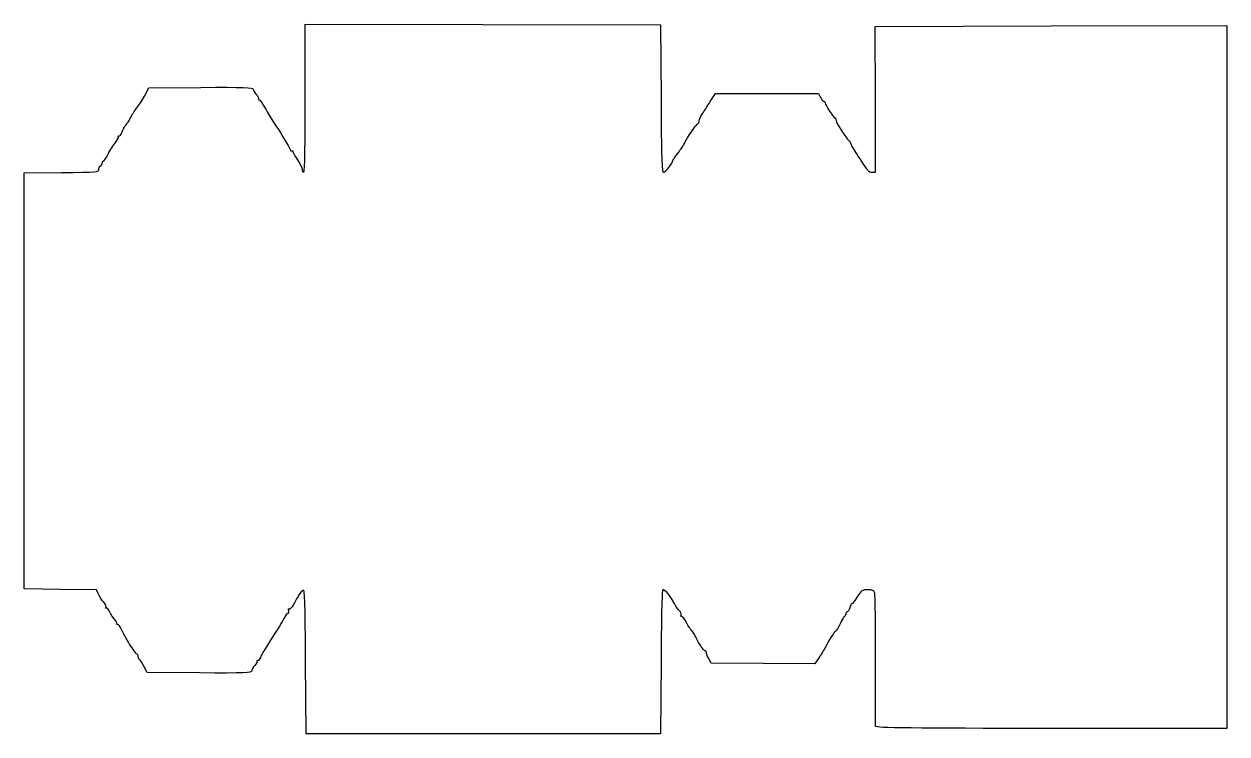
# Model space of a CAD drawing. Header units: centimetres. Extents: x -13.2 to 13.7, y -7.9 to 8.
import ezdxf

# ---------------------------------------------------------------- set-up
doc = ezdxf.new("R2010")
doc.units = ezdxf.units.CM
doc.header["$MEASUREMENT"] = 0
doc.layers.add('Layer 1', color=7, linetype='Continuous')

msp = doc.modelspace()

# ---------------------------------------------------------------- linework, layer by layer
at = {"layer": 'Layer 1'}
msp.add_open_spline([(-6.91444, 6.31472), (-6.91444, 5.23169), (-6.92502, 4.65666), (-6.94972, 4.65666), (-6.94972, 4.65666), (-6.96736, 4.65666), (-6.985, 4.68488), (-6.985, 4.72016), (-6.985, 4.72016), (-6.985, 4.75191), (-7.03439, 4.85069), (-7.09083, 4.93535), (-7.09083, 4.93535), (-7.1508, 5.02002), (-7.19666, 5.10468), (-7.19666, 5.12232), (-7.19666, 5.12232), (-7.19666, 5.13996), (-7.21077, 5.14701), (-7.22488, 5.13643), (-7.22488, 5.13643), (-7.24252, 5.12585), (-7.25663, 5.13643), (-7.25663, 5.16112), (-7.25663, 5.16112), (-7.25663, 5.18581), (-7.37305, 5.3869), (-7.51769, 5.60915), (-7.51769, 5.60915), (-7.66233, 5.8314), (-7.8105, 6.07482), (-7.8493, 6.1489), (-7.8493, 6.1489), (-7.88811, 6.21946), (-7.93397, 6.27943), (-7.95161, 6.27943), (-7.95161, 6.27943), (-7.96925, 6.27943), (-7.9763, 6.29001), (-7.96219, 6.3006), (-7.96219, 6.3006), (-7.95161, 6.31118), (-7.97277, 6.35352), (-8.01158, 6.39585), (-8.01158, 6.39585), (-8.04686, 6.43466), (-8.07861, 6.4911), (-8.07861, 6.51579), (-8.07861, 6.51579), (-8.07861, 6.5546), (-8.29733, 6.56165), (-9.24983, 6.5546), (-9.24983, 6.5546), (-9.24983, 6.5546), (-10.42105, 6.54402), (-10.42105, 6.54402), (-10.42105, 6.54402), (-10.42105, 6.54402), (-10.5163, 6.36058), (-10.5163, 6.36058), (-10.5163, 6.36058), (-10.56922, 6.25827), (-10.6433, 6.14539), (-10.67858, 6.10658), (-10.67858, 6.10658), (-10.71386, 6.06777), (-10.77383, 5.97605), (-10.81264, 5.90197), (-10.81264, 5.90197), (-10.85145, 5.82789), (-10.89025, 5.76086), (-10.90083, 5.75028), (-10.90083, 5.75028), (-10.91141, 5.7397), (-10.93964, 5.70089), (-10.96433, 5.66209), (-10.96433, 5.66209), (-10.98902, 5.62328), (-11.01725, 5.56331), (-11.02783, 5.53156), (-11.02783, 5.53156), (-11.04194, 5.49628), (-11.06664, 5.46806), (-11.0878, 5.46806), (-11.0878, 5.46806), (-11.10897, 5.46806), (-11.11249, 5.45748), (-11.10191, 5.44689), (-11.10191, 5.44689), (-11.0878, 5.43278), (-11.11602, 5.37633), (-11.16188, 5.32342), (-11.16188, 5.32342), (-11.21127, 5.26698), (-11.28535, 5.15056), (-11.32769, 5.06236), (-11.32769, 5.06236), (-11.37002, 4.97417), (-11.41941, 4.90361), (-11.43705, 4.90361), (-11.43705, 4.90361), (-11.45116, 4.90361), (-11.46527, 4.87892), (-11.46527, 4.85069), (-11.46527, 4.85069), (-11.46527, 4.82247), (-11.47938, 4.79777), (-11.50055, 4.79777), (-11.50055, 4.79777), (-11.51819, 4.79777), (-11.53583, 4.76602), (-11.53583, 4.72721), (-11.53583, 4.72721), (-11.53583, 4.66018), (-11.56405, 4.65665), (-12.37191, 4.6496), (-12.37191, 4.6496), (-12.37191, 4.6496), (-13.21152, 4.63902), (-13.21152, 4.63902), (-13.21152, 4.63902), (-13.21152, 4.63902), (-13.21152, -0.01765), (-13.21152, -0.01765), (-13.21152, -0.01765), (-13.21152, -0.01765), (-13.21152, -4.67432), (-13.21152, -4.67432), (-13.21152, -4.67432), (-13.21152, -4.67432), (-12.40013, -4.6849), (-12.40013, -4.6849), (-12.40013, -4.6849), (-12.40013, -4.6849), (-11.58874, -4.69196), (-11.58874, -4.69196), (-11.58874, -4.69196), (-11.58874, -4.69196), (-11.54288, -4.79074), (-11.54288, -4.79074), (-11.54288, -4.79074), (-11.52171, -4.84718), (-11.4688, -4.9248), (-11.42646, -4.96713), (-11.42646, -4.96713), (-11.38765, -5.00946), (-11.36649, -5.06238), (-11.3806, -5.08707), (-11.3806, -5.08707), (-11.39471, -5.10824), (-11.39118, -5.11529), (-11.37354, -5.10471), (-11.37354, -5.10471), (-11.35237, -5.09413), (-11.32062, -5.1294), (-11.29593, -5.18232), (-11.29593, -5.18232), (-11.27124, -5.23524), (-11.22185, -5.31285), (-11.18657, -5.35165), (-11.18657, -5.35165), (-11.14776, -5.39398), (-11.1266, -5.43632), (-11.13718, -5.4469), (-11.13718, -5.4469), (-11.15129, -5.45748), (-11.14071, -5.46807), (-11.11954, -5.46807), (-11.11954, -5.46807), (-11.09485, -5.46807), (-11.05604, -5.52099), (-11.03135, -5.58449), (-11.03135, -5.58449), (-11.00313, -5.64446), (-10.92199, -5.79263), (-10.84791, -5.90905), (-10.84791, -5.90905), (-10.77383, -6.02547), (-10.69974, -6.12424), (-10.6821, -6.1313), (-10.6821, -6.1313), (-10.66799, -6.13836), (-10.65388, -6.16658), (-10.65388, -6.19127), (-10.65388, -6.19127), (-10.65388, -6.21596), (-10.6433, -6.24419), (-10.62566, -6.25124), (-10.62566, -6.25124), (-10.61155, -6.2583), (-10.56922, -6.32532), (-10.53041, -6.40293), (-10.53041, -6.40293), (-10.53041, -6.40293), (-10.45633, -6.54404), (-10.45633, -6.54404), (-10.45633, -6.54404), (-10.45633, -6.54404), (-9.28511, -6.55462), (-9.28511, -6.55462), (-9.28511, -6.55462), (-8.25853, -6.56168), (-8.11389, -6.55462), (-8.11389, -6.50876), (-8.11389, -6.50876), (-8.11389, -6.48054), (-8.08214, -6.42409), (-8.04686, -6.38882), (-8.04686, -6.38882), (-8.00805, -6.35001), (-7.98689, -6.31121), (-7.99747, -6.30063), (-7.99747, -6.30063), (-8.01158, -6.29005), (-8.001, -6.27946), (-7.97983, -6.27946), (-7.97983, -6.27946), (-7.95866, -6.27946), (-7.93044, -6.24418), (-7.91986, -6.20538), (-7.91986, -6.20538), (-7.90575, -6.16305), (-7.77875, -5.95491), (-7.64117, -5.73619), (-7.64117, -5.73619), (-7.50006, -5.521), (-7.37659, -5.31638), (-7.36248, -5.28111), (-7.36248, -5.28111), (-7.3519, -5.24936), (-7.32367, -5.22114), (-7.30604, -5.22114), (-7.30604, -5.22114), (-7.28487, -5.22114), (-7.28135, -5.19645), (-7.29193, -5.16117), (-7.29193, -5.16117), (-7.30604, -5.12589), (-7.29899, -5.11178), (-7.27782, -5.12589), (-7.27782, -5.12589), (-7.26018, -5.13647), (-7.21785, -5.09767), (-7.1861, -5.03417), (-7.1861, -5.03417), (-7.15082, -4.97067), (-7.09791, -4.87542), (-7.06263, -4.81898), (-7.06263, -4.81898), (-7.02735, -4.76254), (-6.98149, -4.70962), (-6.9568, -4.69904), (-6.9568, -4.69904), (-6.92505, -4.68846), (-6.91447, -5.06593), (-6.90741, -6.30418), (-6.90741, -6.30418), (-6.90741, -6.30418), (-6.89683, -7.9199), (-6.89683, -7.9199), (-6.89683, -7.9199), (-6.89683, -7.9199), (-2.92808, -7.9199), (-2.92808, -7.9199), (-2.92808, -7.9199), (-2.92808, -7.9199), (1.04067, -7.9199), (1.04067, -7.9199), (1.04067, -7.9199), (1.04067, -7.9199), (1.05125, -6.30418), (1.05125, -6.30418), (1.05125, -6.30418), (1.05478, -5.41871), (1.07242, -4.69199), (1.09006, -4.69199), (1.09006, -4.69199), (1.10417, -4.69199), (1.15003, -4.72021), (1.18531, -4.75549), (1.18531, -4.75549), (1.22059, -4.78724), (1.28056, -4.87543), (1.31937, -4.94599), (1.31937, -4.94599), (1.35465, -5.01655), (1.41462, -5.10827), (1.45343, -5.1506), (1.45343, -5.1506), (1.48871, -5.18941), (1.50987, -5.23879), (1.49929, -5.25643), (1.49929, -5.25643), (1.48871, -5.2776), (1.49223, -5.29171), (1.5134, -5.29171), (1.5134, -5.29171), (1.53457, -5.29171), (1.58043, -5.35168), (1.61923, -5.42577), (1.61923, -5.42577), (1.65804, -5.49633), (1.71801, -5.58805), (1.75329, -5.62685), (1.75329, -5.62685), (1.78857, -5.66918), (1.82032, -5.71857), (1.82737, -5.74327), (1.82737, -5.74327), (1.8309, -5.76796), (1.87676, -5.85263), (1.92615, -5.92671), (1.92615, -5.92671), (1.97907, -6.00432), (2.03551, -6.06782), (2.05315, -6.06782), (2.05315, -6.06782), (2.07079, -6.06782), (2.07784, -6.0784), (2.07079, -6.09251), (2.07079, -6.09251), (2.06373, -6.11015), (2.08137, -6.16659), (2.11665, -6.22657), (2.11665, -6.22657), (2.11665, -6.22657), (2.17662, -6.3324), (2.17662, -6.3324), (2.17662, -6.3324), (2.17662, -6.3324), (3.33726, -6.33946), (3.33726, -6.33946), (3.33726, -6.33946), (3.33726, -6.33946), (4.4979, -6.35004), (4.4979, -6.35004), (4.4979, -6.35004), (4.4979, -6.35004), (4.58609, -6.21598), (4.58609, -6.21598), (4.58609, -6.21598), (4.63548, -6.14542), (4.69898, -6.03606), (4.73073, -5.97962), (4.73073, -5.97962), (4.75895, -5.91965), (4.80834, -5.83498), (4.83656, -5.78559), (4.83656, -5.78559), (4.86478, -5.73973), (4.92123, -5.66212), (4.96709, -5.6092), (4.96709, -5.6092), (5.00942, -5.55981), (5.06587, -5.46809), (5.08703, -5.40459), (5.08703, -5.40459), (5.11172, -5.34462), (5.14347, -5.2917), (5.15759, -5.2917), (5.15759, -5.2917), (5.1717, -5.2917), (5.18581, -5.26701), (5.18581, -5.23878), (5.18581, -5.23878), (5.18581, -5.21056), (5.19992, -5.18586), (5.22109, -5.18586), (5.22109, -5.18586), (5.23873, -5.18586), (5.26342, -5.14705), (5.27753, -5.09767), (5.27753, -5.09767), (5.28811, -5.04828), (5.30928, -5.00948), (5.32339, -5.00948), (5.32339, -5.00948), (5.33397, -5.00948), (5.39042, -4.93892), (5.44333, -4.85073), (5.44333, -4.85073), (5.53505, -4.70962), (5.55975, -4.69198), (5.67969, -4.69198), (5.67969, -4.69198), (5.77141, -4.69198), (5.8208, -4.70962), (5.83491, -4.75195), (5.83491, -4.75195), (5.84902, -4.7837), (5.85608, -5.46456), (5.85608, -6.25831), (5.85608, -6.25831), (5.85255, -7.05559), (5.85255, -7.72939), (5.85608, -7.75056), (5.85608, -7.75056), (5.85608, -7.78584), (6.66747, -7.79642), (9.78955, -7.79642), (9.78955, -7.79642), (9.78955, -7.79642), (13.72302, -7.79642), (13.72302, -7.79642), (13.72302, -7.79642), (13.72302, -7.79642), (13.72302, 0.07052), (13.72302, 0.07052), (13.72302, 0.07052), (13.72302, 0.07052), (13.72302, 7.93746), (13.72302, 7.93746), (13.72302, 7.93746), (13.72302, 7.93746), (9.78602, 7.9304), (9.78602, 7.9304), (9.78602, 7.9304), (9.78602, 7.9304), (5.84902, 7.91982), (5.84902, 7.91982), (5.84902, 7.91982), (5.84902, 7.91982), (5.85255, 6.28999), (5.85255, 6.28999), (5.85255, 6.28999), (5.85255, 6.28999), (5.85608, 4.65663), (5.85608, 4.65663), (5.85608, 4.65663), (5.85608, 4.65663), (5.77141, 4.65663), (5.77141, 4.65663), (5.77141, 4.65663), (5.70791, 4.65663), (5.65499, 4.70955), (5.53858, 4.89652), (5.53858, 4.89652), (5.45391, 5.02705), (5.36572, 5.16816), (5.3375, 5.21049), (5.3375, 5.21049), (5.31281, 5.25635), (5.29164, 5.29868), (5.29164, 5.30927), (5.29164, 5.30927), (5.29164, 5.31985), (5.26695, 5.35513), (5.2352, 5.39041), (5.2352, 5.39041), (5.20698, 5.42216), (5.13642, 5.52094), (5.07998, 5.60913), (5.07998, 5.60913), (5.02001, 5.69732), (4.97415, 5.78552), (4.97415, 5.81021), (4.97415, 5.81021), (4.97415, 5.83138), (4.96357, 5.85607), (4.94946, 5.86313), (4.94946, 5.86313), (4.93182, 5.87019), (4.8789, 5.94074), (4.82599, 6.02188), (4.82599, 6.02188), (4.76955, 6.10655), (4.72721, 6.18769), (4.72721, 6.20885), (4.72721, 6.20885), (4.72721, 6.22649), (4.7131, 6.24413), (4.69899, 6.24413), (4.69899, 6.24413), (4.68135, 6.24413), (4.64607, 6.28294), (4.62138, 6.33232), (4.62138, 6.33232), (4.62138, 6.33232), (4.57552, 6.42051), (4.57552, 6.42051), (4.57552, 6.42051), (4.57552, 6.42051), (3.42194, 6.42051), (3.42194, 6.42051), (3.42194, 6.42051), (3.42194, 6.42051), (2.26836, 6.42051), (2.26836, 6.42051), (2.26836, 6.42051), (2.26836, 6.42051), (2.15194, 6.23707), (2.15194, 6.23707), (2.15194, 6.23707), (2.08844, 6.13476), (2.0073, 6.00776), (1.97202, 5.95485), (1.97202, 5.95485), (1.93321, 5.90193), (1.90499, 5.83491), (1.90499, 5.80668), (1.90499, 5.80668), (1.90499, 5.77846), (1.89088, 5.75024), (1.87677, 5.74318), (1.87677, 5.74318), (1.85913, 5.73965), (1.78858, 5.6444), (1.71802, 5.53857), (1.71802, 5.53857), (1.64746, 5.43274), (1.58749, 5.33396), (1.58749, 5.31985), (1.58749, 5.31985), (1.58749, 5.30574), (1.52399, 5.21049), (1.44638, 5.10818), (1.44638, 5.10818), (1.36877, 5.00587), (1.30527, 4.9071), (1.30527, 4.89299), (1.30527, 4.89299), (1.30527, 4.87888), (1.26999, 4.81891), (1.22766, 4.76246), (1.22766, 4.76246), (1.18533, 4.70249), (1.12888, 4.65663), (1.10419, 4.65663), (1.10419, 4.65663), (1.06891, 4.65663), (1.05833, 4.98119), (1.05127, 6.30763), (1.05127, 6.30763), (1.05127, 6.30763), (1.04069, 7.9551), (1.04069, 7.9551), (1.04069, 7.9551), (1.04069, 7.9551), (-2.93512, 7.96568), (-2.93512, 7.96568), (-2.93512, 7.96568), (-2.93512, 7.96568), (-6.91445, 7.97274), (-6.91445, 7.97274), (-6.91445, 7.97274), (-6.91445, 7.97274), (-6.91445, 6.31468), (-6.91445, 6.31468), (-6.91445, 6.31468), (-6.91445, 6.31468), (-6.91444, 6.31472), (-6.91444, 6.31472)], degree=3, knots=[0, 0, 0, 0, 0.00719424, 0.00719424, 0.00719424, 0.00719424, 0.01438849, 0.01438849, 0.01438849, 0.01438849, 0.02158273, 0.02158273, 0.02158273, 0.02158273, 0.02877698, 0.02877698, 0.02877698, 0.02877698, 0.03597122, 0.03597122, 0.03597122, 0.03597122, 0.04316547, 0.04316547, 0.04316547, 0.04316547, 0.05035971, 0.05035971, 0.05035971, 0.05035971, 0.05755396, 0.05755396, 0.05755396, 0.05755396, 0.0647482, 0.0647482, 0.0647482, 0.0647482, 0.07194245, 0.07194245, 0.07194245, 0.07194245, 0.07913669, 0.07913669, 0.07913669, 0.07913669, 0.08633094, 0.08633094, 0.08633094, 0.08633094, 0.09352518, 0.09352518, 0.09352518, 0.09352518, 0.10071942, 0.10071942, 0.10071942, 0.10071942, 0.10791367, 0.10791367, 0.10791367, 0.10791367, 0.11510791, 0.11510791, 0.11510791, 0.11510791, 0.12230216, 0.12230216, 0.12230216, 0.12230216, 0.1294964, 0.1294964, 0.1294964, 0.1294964, 0.13669065, 0.13669065, 0.13669065, 0.13669065, 0.14388489, 0.14388489, 0.14388489, 0.14388489, 0.15107914, 0.15107914, 0.15107914, 0.15107914, 0.15827338, 0.15827338, 0.15827338, 0.15827338, 0.16546763, 0.16546763, 0.16546763, 0.16546763, 0.17266187, 0.17266187, 0.17266187, 0.17266187, 0.17985612, 0.17985612, 0.17985612, 0.17985612, 0.18705036, 0.18705036, 0.18705036, 0.18705036, 0.1942446, 0.1942446, 0.1942446, 0.1942446, 0.20143885, 0.20143885, 0.20143885, 0.20143885, 0.20863309, 0.20863309, 0.20863309, 0.20863309, 0.21582734, 0.21582734, 0.21582734, 0.21582734, 0.22302158, 0.22302158, 0.22302158, 0.22302158, 0.23021583, 0.23021583, 0.23021583, 0.23021583, 0.23741007, 0.23741007, 0.23741007, 0.23741007, 0.24460432, 0.24460432, 0.24460432, 0.24460432, 0.25179856, 0.25179856, 0.25179856, 0.25179856, 0.25899281, 0.25899281, 0.25899281, 0.25899281, 0.26618705, 0.26618705, 0.26618705, 0.26618705, 0.27338129, 0.27338129, 0.27338129, 0.27338129, 0.28057554, 0.28057554, 0.28057554, 0.28057554, 0.28776978, 0.28776978, 0.28776978, 0.28776978, 0.29496403, 0.29496403, 0.29496403, 0.29496403, 0.30215827, 0.30215827, 0.30215827, 0.30215827, 0.30935252, 0.30935252, 0.30935252, 0.30935252, 0.31654676, 0.31654676, 0.31654676, 0.31654676, 0.32374101, 0.32374101, 0.32374101, 0.32374101, 0.33093525, 0.33093525, 0.33093525, 0.33093525, 0.3381295, 0.3381295, 0.3381295, 0.3381295, 0.34532374, 0.34532374, 0.34532374, 0.34532374, 0.35251799, 0.35251799, 0.35251799, 0.35251799, 0.35971223, 0.35971223, 0.35971223, 0.35971223, 0.36690647, 0.36690647, 0.36690647, 0.36690647, 0.37410072, 0.37410072, 0.37410072, 0.37410072, 0.38129496, 0.38129496, 0.38129496, 0.38129496, 0.38848921, 0.38848921, 0.38848921, 0.38848921, 0.39568345, 0.39568345, 0.39568345, 0.39568345, 0.4028777, 0.4028777, 0.4028777, 0.4028777, 0.41007194, 0.41007194, 0.41007194, 0.41007194, 0.41726619, 0.41726619, 0.41726619, 0.41726619, 0.42446043, 0.42446043, 0.42446043, 0.42446043, 0.43165468, 0.43165468, 0.43165468, 0.43165468, 0.43884892, 0.43884892, 0.43884892, 0.43884892, 0.44604317, 0.44604317, 0.44604317, 0.44604317, 0.45323741, 0.45323741, 0.45323741, 0.45323741, 0.46043165, 0.46043165, 0.46043165, 0.46043165, 0.4676259, 0.4676259, 0.4676259, 0.4676259, 0.47482014, 0.47482014, 0.47482014, 0.47482014, 0.48201439, 0.48201439, 0.48201439, 0.48201439, 0.48920863, 0.48920863, 0.48920863, 0.48920863, 0.49640288, 0.49640288, 0.49640288, 0.49640288, 0.50359712, 0.50359712, 0.50359712, 0.50359712, 0.51079137, 0.51079137, 0.51079137, 0.51079137, 0.51798561, 0.51798561, 0.51798561, 0.51798561, 0.52517986, 0.52517986, 0.52517986, 0.52517986, 0.5323741, 0.5323741, 0.5323741, 0.5323741, 0.53956835, 0.53956835, 0.53956835, 0.53956835, 0.54676259, 0.54676259, 0.54676259, 0.54676259, 0.55395683, 0.55395683, 0.55395683, 0.55395683, 0.56115108, 0.56115108, 0.56115108, 0.56115108, 0.56834532, 0.56834532, 0.56834532, 0.56834532, 0.57553957, 0.57553957, 0.57553957, 0.57553957, 0.58273381, 0.58273381, 0.58273381, 0.58273381, 0.58992806, 0.58992806, 0.58992806, 0.58992806, 0.5971223, 0.5971223, 0.5971223, 0.5971223, 0.60431655, 0.60431655, 0.60431655, 0.60431655, 0.61151079, 0.61151079, 0.61151079, 0.61151079, 0.61870504, 0.61870504, 0.61870504, 0.61870504, 0.62589928, 0.62589928, 0.62589928, 0.62589928, 0.63309353, 0.63309353, 0.63309353, 0.63309353, 0.64028777, 0.64028777, 0.64028777, 0.64028777, 0.64748201, 0.64748201, 0.64748201, 0.64748201, 0.65467626, 0.65467626, 0.65467626, 0.65467626, 0.6618705, 0.6618705, 0.6618705, 0.6618705, 0.66906475, 0.66906475, 0.66906475, 0.66906475, 0.67625899, 0.67625899, 0.67625899, 0.67625899, 0.68345324, 0.68345324, 0.68345324, 0.68345324, 0.69064748, 0.69064748, 0.69064748, 0.69064748, 0.69784173, 0.69784173, 0.69784173, 0.69784173, 0.70503597, 0.70503597, 0.70503597, 0.70503597, 0.71223022, 0.71223022, 0.71223022, 0.71223022, 0.71942446, 0.71942446, 0.71942446, 0.71942446, 0.72661871, 0.72661871, 0.72661871, 0.72661871, 0.73381295, 0.73381295, 0.73381295, 0.73381295, 0.74100719, 0.74100719, 0.74100719, 0.74100719, 0.74820144, 0.74820144, 0.74820144, 0.74820144, 0.75539568, 0.75539568, 0.75539568, 0.75539568, 0.76258993, 0.76258993, 0.76258993, 0.76258993, 0.76978417, 0.76978417, 0.76978417, 0.76978417, 0.77697842, 0.77697842, 0.77697842, 0.77697842, 0.78417266, 0.78417266, 0.78417266, 0.78417266, 0.79136691, 0.79136691, 0.79136691, 0.79136691, 0.79856115, 0.79856115, 0.79856115, 0.79856115, 0.8057554, 0.8057554, 0.8057554, 0.8057554, 0.81294964, 0.81294964, 0.81294964, 0.81294964, 0.82014388, 0.82014388, 0.82014388, 0.82014388, 0.82733813, 0.82733813, 0.82733813, 0.82733813, 0.83453237, 0.83453237, 0.83453237, 0.83453237, 0.84172662, 0.84172662, 0.84172662, 0.84172662, 0.84892086, 0.84892086, 0.84892086, 0.84892086, 0.85611511, 0.85611511, 0.85611511, 0.85611511, 0.86330935, 0.86330935, 0.86330935, 0.86330935, 0.8705036, 0.8705036, 0.8705036, 0.8705036, 0.87769784, 0.87769784, 0.87769784, 0.87769784, 0.88489209, 0.88489209, 0.88489209, 0.88489209, 0.89208633, 0.89208633, 0.89208633, 0.89208633, 0.89928058, 0.89928058, 0.89928058, 0.89928058, 0.90647482, 0.90647482, 0.90647482, 0.90647482, 0.91366906, 0.91366906, 0.91366906, 0.91366906, 0.92086331, 0.92086331, 0.92086331, 0.92086331, 0.92805755, 0.92805755, 0.92805755, 0.92805755, 0.9352518, 0.9352518, 0.9352518, 0.9352518, 0.94244604, 0.94244604, 0.94244604, 0.94244604, 0.94964029, 0.94964029, 0.94964029, 0.94964029, 0.95683453, 0.95683453, 0.95683453, 0.95683453, 0.96402878, 0.96402878, 0.96402878, 0.96402878, 0.97122302, 0.97122302, 0.97122302, 0.97122302, 0.97841727, 0.97841727, 0.97841727, 0.97841727, 0.98561151, 0.98561151, 0.98561151, 0.98561151, 1, 1, 1, 1], dxfattribs=at)

doc.saveas('drawing.dxf')
